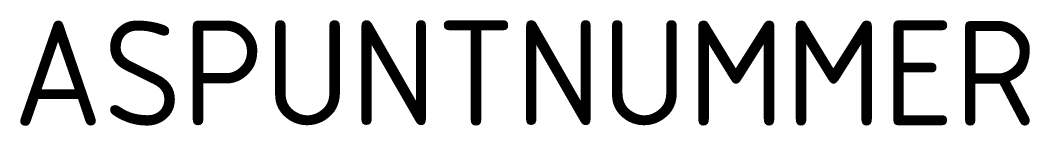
# Model space of a CAD drawing. Extents: x -8.7 to 8.7, y -0.9 to 0.9.
import ezdxf
from ezdxf.enums import TextEntityAlignment as Align

# ---------------------------------------------------------------- set-up
doc = ezdxf.new("R2010")
doc.units = 0
doc.styles.add('NLCS-ISO', font='NLCS-ISO.ttf')

msp = doc.modelspace()

# ---------------------------------------------------------------- texts
at = {"style": 'NLCS-ISO'}
msp.add_attdef('ASPUNTNUMMER', text='***', height=1.8, dxfattribs=at).set_placement((0, 0), align=Align.MIDDLE)

doc.saveas('drawing.dxf')
